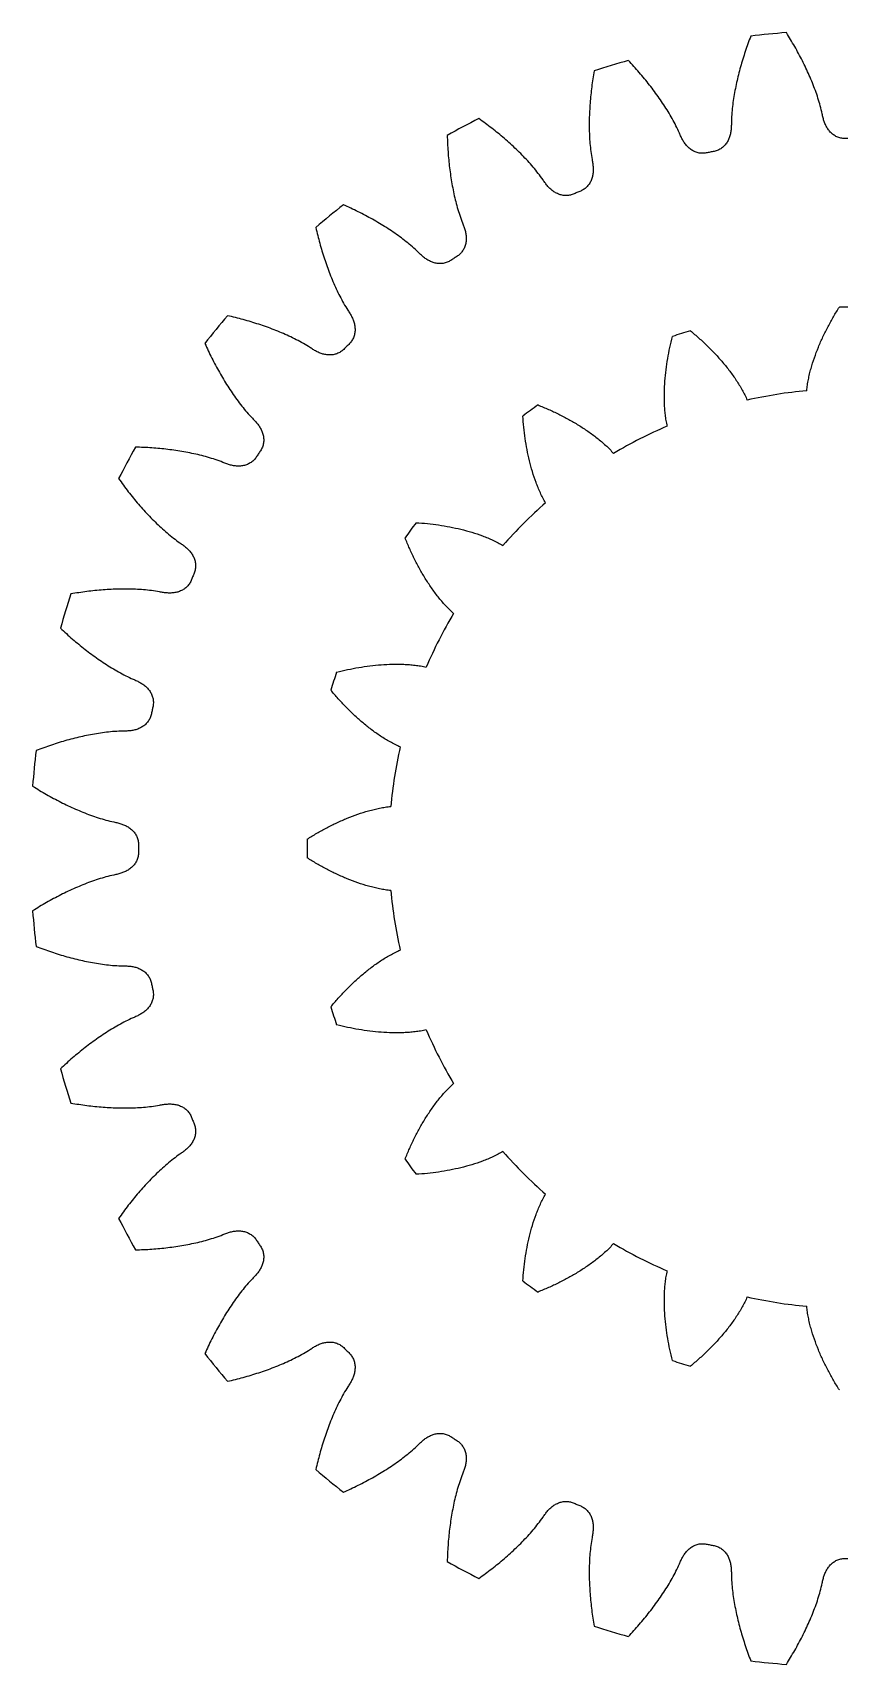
# Model space of a CAD drawing. Header units: millimetres. Extents: x -17 to 17, y -17 to 17.
# Drawn here: x -16.95 to -0.2, y -16.95 to 16.95 of the extents above; entities that cross this region are included whole.
import ezdxf

# ---------------------------------------------------------------- set-up
doc = ezdxf.new("R2010")
doc.units = ezdxf.units.MM

msp = doc.modelspace()

# ---------------------------------------------------------------- linework, layer by layer
for radius, start, end in [(17, 94.3728, 96.8772), (17, 105.6228, 108.1272), (17, 116.8728, 119.3772), (17, 128.1228, 130.6272), (11.25, 89.006, 90.994), (17, 139.3728, 141.8772), (11.25, 107.006, 108.994), (9.551, 95.2414, 102.7586), (11.25, 125.006, 126.994), (9.551, 113.2414, 120.7586), (17, 150.6228, 153.1272), (9.551, 131.2414, 138.7586), (11.25, 143.006, 144.994), (17, 161.8728, 164.3772), (9.551, 149.2414, 156.7586), (11.25, 161.006, 162.994), (17, 173.1228, 175.6272), (9.551, 167.2414, 174.7586), (11.25, 179.006, 180.994), (9.551, 185.2414, 192.7586), (17, 184.3728, 186.8772), (11.25, 197.006, 198.994), (9.551, 203.2414, 210.7586), (17, 195.6228, 198.1272), (9.551, 221.2414, 228.7586), (11.25, 215.006, 216.994), (17, 206.8728, 209.3772), (9.551, 239.2414, 246.7586), (11.25, 233.006, 234.994), (9.551, 257.2414, 264.7586), (17, 218.1228, 220.6272), (11.25, 251.006, 252.994), (17, 229.3728, 231.8772), (17, 240.6228, 243.1272), (17, 251.8728, 254.3772), (17, 263.1228, 265.6272)]:
    msp.add_arc((0, 0), radius, start, end)
for points, knots in [([(1.296, 16.951), (1.237, 16.855), (1.149, 16.711), (1.041, 16.515), (0.963, 16.366), (0.889, 16.214), (0.819, 16.061), (0.753, 15.906), (0.693, 15.749), (0.638, 15.589), (0.59, 15.428), (0.556, 15.292), (0.534, 15.182), (0.51, 15.101), (0.479, 15.023), (0.437, 14.949), (0.393, 14.894), (0.354, 14.854), (0.32, 14.829), (0.285, 14.805), (0.247, 14.786), (0.209, 14.77), (0.168, 14.76), (0.126, 14.751), (0.07, 14.749), (0, 14.751), (-0.07, 14.749), (-0.126, 14.751), (-0.168, 14.76), (-0.209, 14.77), (-0.247, 14.786), (-0.285, 14.805), (-0.32, 14.829), (-0.354, 14.854), (-0.393, 14.894), (-0.437, 14.949), (-0.479, 15.023), (-0.51, 15.101), (-0.534, 15.182), (-0.556, 15.292), (-0.59, 15.428), (-0.638, 15.589), (-0.693, 15.749), (-0.753, 15.906), (-0.819, 16.061), (-0.889, 16.214), (-0.963, 16.366), (-1.041, 16.515), (-1.149, 16.711), (-1.237, 16.855), (-1.296, 16.951)], [-0.5387943, -0.5387943, -0.5387943, -0.5387943, -0.5051179, -0.4882785, -0.4714392, -0.4545999, -0.4377607, -0.4209216, -0.4040826, -0.3872438, -0.3704053, -0.3535677, -0.3451488, -0.3367309, -0.328313, -0.3199005, -0.311489, -0.3072802, -0.3030703, -0.2988622, -0.2946523, -0.290444, -0.2862348, -0.2820262, -0.277817, -0.2693972, -0.2609774, -0.2567681, -0.2525596, -0.2483503, -0.244142, -0.2399321, -0.2357241, -0.2315141, -0.2273054, -0.2188938, -0.2104814, -0.2020635, -0.1936455, -0.1852267, -0.168389, -0.1515506, -0.1347118, -0.1178728, -0.1010337, -0.0841944, -0.0673552, -0.0505158, -0.0336764, 0, 0, 0, 0]), ([(-2.036, 16.878), (-2.075, 16.772), (-2.133, 16.614), (-2.201, 16.4), (-2.249, 16.239), (-2.292, 16.076), (-2.331, 15.912), (-2.364, 15.747), (-2.393, 15.581), (-2.416, 15.414), (-2.432, 15.247), (-2.438, 15.106), (-2.439, 14.994), (-2.446, 14.91), (-2.461, 14.827), (-2.488, 14.747), (-2.52, 14.684), (-2.551, 14.638), (-2.579, 14.606), (-2.608, 14.576), (-2.642, 14.55), (-2.677, 14.526), (-2.715, 14.509), (-2.754, 14.492), (-2.809, 14.48), (-2.878, 14.467), (-2.946, 14.452), (-3.002, 14.443), (-3.044, 14.443), (-3.086, 14.445), (-3.127, 14.454), (-3.168, 14.465), (-3.207, 14.481), (-3.245, 14.5), (-3.291, 14.531), (-3.345, 14.576), (-3.4, 14.641), (-3.446, 14.711), (-3.485, 14.786), (-3.528, 14.89), (-3.588, 15.017), (-3.667, 15.165), (-3.752, 15.311), (-3.842, 15.453), (-3.936, 15.593), (-4.035, 15.729), (-4.137, 15.863), (-4.243, 15.994), (-4.387, 16.166), (-4.502, 16.29), (-4.578, 16.372)], [-0.5387943, -0.5387943, -0.5387943, -0.5387943, -0.5051179, -0.4882785, -0.4714392, -0.4545999, -0.4377607, -0.4209216, -0.4040826, -0.3872438, -0.3704053, -0.3535677, -0.3451488, -0.3367309, -0.328313, -0.3199005, -0.311489, -0.3072802, -0.3030703, -0.2988622, -0.2946523, -0.290444, -0.2862348, -0.2820262, -0.277817, -0.2693972, -0.2609774, -0.2567681, -0.2525596, -0.2483503, -0.244142, -0.2399321, -0.2357241, -0.2315141, -0.2273054, -0.2188938, -0.2104814, -0.2020635, -0.1936455, -0.1852267, -0.168389, -0.1515506, -0.1347118, -0.1178728, -0.1010337, -0.0841944, -0.0673552, -0.0505158, -0.0336764, 0, 0, 0, 0]), ([(-5.289, 16.156), (-5.307, 16.045), (-5.333, 15.879), (-5.358, 15.656), (-5.373, 15.488), (-5.384, 15.32), (-5.39, 15.152), (-5.391, 14.983), (-5.387, 14.815), (-5.376, 14.647), (-5.359, 14.479), (-5.338, 14.341), (-5.317, 14.23), (-5.307, 14.147), (-5.307, 14.062), (-5.317, 13.978), (-5.336, 13.911), (-5.358, 13.859), (-5.379, 13.822), (-5.402, 13.787), (-5.43, 13.755), (-5.459, 13.725), (-5.493, 13.7), (-5.528, 13.677), (-5.58, 13.653), (-5.645, 13.628), (-5.709, 13.6), (-5.762, 13.58), (-5.803, 13.572), (-5.845, 13.565), (-5.887, 13.566), (-5.929, 13.569), (-5.97, 13.577), (-6.011, 13.588), (-6.063, 13.61), (-6.125, 13.644), (-6.191, 13.696), (-6.25, 13.756), (-6.303, 13.822), (-6.365, 13.915), (-6.449, 14.028), (-6.555, 14.159), (-6.667, 14.285), (-6.783, 14.407), (-6.903, 14.525), (-7.026, 14.64), (-7.152, 14.751), (-7.281, 14.859), (-7.457, 14.999), (-7.593, 15.098), (-7.684, 15.164)], [-0.5387943, -0.5387943, -0.5387943, -0.5387943, -0.5051179, -0.4882785, -0.4714392, -0.4545999, -0.4377607, -0.4209216, -0.4040826, -0.3872438, -0.3704053, -0.3535677, -0.3451488, -0.3367309, -0.328313, -0.3199005, -0.311489, -0.3072802, -0.3030703, -0.2988622, -0.2946523, -0.290444, -0.2862348, -0.2820262, -0.277817, -0.2693972, -0.2609774, -0.2567681, -0.2525596, -0.2483503, -0.244142, -0.2399321, -0.2357241, -0.2315141, -0.2273054, -0.2188938, -0.2104814, -0.2020635, -0.1936455, -0.1852267, -0.168389, -0.1515506, -0.1347118, -0.1178728, -0.1010337, -0.0841944, -0.0673552, -0.0505158, -0.0336764, 0, 0, 0, 0]), ([(-8.339, 14.814), (-8.335, 14.702), (-8.329, 14.533), (-8.31, 14.31), (-8.292, 14.142), (-8.269, 13.975), (-8.242, 13.809), (-8.211, 13.644), (-8.174, 13.479), (-8.131, 13.317), (-8.081, 13.156), (-8.034, 13.023), (-7.991, 12.92), (-7.965, 12.839), (-7.948, 12.757), (-7.942, 12.673), (-7.948, 12.602), (-7.959, 12.547), (-7.972, 12.507), (-7.988, 12.468), (-8.009, 12.432), (-8.032, 12.396), (-8.061, 12.365), (-8.09, 12.335), (-8.136, 12.303), (-8.195, 12.265), (-8.253, 12.225), (-8.3, 12.195), (-8.339, 12.179), (-8.379, 12.164), (-8.421, 12.157), (-8.462, 12.151), (-8.504, 12.152), (-8.547, 12.154), (-8.602, 12.165), (-8.669, 12.187), (-8.744, 12.225), (-8.814, 12.272), (-8.878, 12.327), (-8.958, 12.406), (-9.062, 12.5), (-9.191, 12.608), (-9.326, 12.71), (-9.463, 12.807), (-9.604, 12.9), (-9.747, 12.988), (-9.893, 13.073), (-10.04, 13.153), (-10.24, 13.257), (-10.393, 13.327), (-10.495, 13.374)], [-0.5387943, -0.5387943, -0.5387943, -0.5387943, -0.5051179, -0.4882785, -0.4714392, -0.4545999, -0.4377607, -0.4209216, -0.4040826, -0.3872438, -0.3704053, -0.3535677, -0.3451488, -0.3367309, -0.328313, -0.3199005, -0.311489, -0.3072802, -0.3030703, -0.2988622, -0.2946523, -0.290444, -0.2862348, -0.2820262, -0.277817, -0.2693972, -0.2609774, -0.2567681, -0.2525596, -0.2483503, -0.244142, -0.2399321, -0.2357241, -0.2315141, -0.2273054, -0.2188938, -0.2104814, -0.2020635, -0.1936455, -0.1852267, -0.168389, -0.1515506, -0.1347118, -0.1178728, -0.1010337, -0.0841944, -0.0673552, -0.0505158, -0.0336764, 0, 0, 0, 0]), ([(-11.069, 12.902), (-11.043, 12.793), (-11.004, 12.629), (-10.942, 12.414), (-10.891, 12.253), (-10.837, 12.094), (-10.778, 11.936), (-10.715, 11.78), (-10.646, 11.626), (-10.572, 11.474), (-10.492, 11.326), (-10.42, 11.206), (-10.358, 11.112), (-10.317, 11.039), (-10.284, 10.961), (-10.261, 10.88), (-10.254, 10.81), (-10.254, 10.754), (-10.259, 10.712), (-10.267, 10.67), (-10.28, 10.63), (-10.296, 10.591), (-10.318, 10.555), (-10.341, 10.52), (-10.38, 10.479), (-10.43, 10.43), (-10.479, 10.38), (-10.52, 10.341), (-10.555, 10.318), (-10.591, 10.296), (-10.63, 10.28), (-10.67, 10.267), (-10.712, 10.259), (-10.754, 10.254), (-10.81, 10.254), (-10.88, 10.261), (-10.961, 10.284), (-11.039, 10.317), (-11.112, 10.358), (-11.206, 10.42), (-11.326, 10.492), (-11.474, 10.572), (-11.626, 10.646), (-11.78, 10.715), (-11.936, 10.778), (-12.094, 10.837), (-12.253, 10.891), (-12.414, 10.942), (-12.629, 11.004), (-12.793, 11.043), (-12.902, 11.069)], [-0.5387943, -0.5387943, -0.5387943, -0.5387943, -0.5051179, -0.4882785, -0.4714392, -0.4545999, -0.4377607, -0.4209216, -0.4040826, -0.3872438, -0.3704053, -0.3535677, -0.3451488, -0.3367309, -0.328313, -0.3199005, -0.311489, -0.3072802, -0.3030703, -0.2988622, -0.2946523, -0.290444, -0.2862348, -0.2820262, -0.277817, -0.2693972, -0.2609774, -0.2567681, -0.2525596, -0.2483503, -0.244142, -0.2399321, -0.2357241, -0.2315141, -0.2273054, -0.2188938, -0.2104814, -0.2020635, -0.1936455, -0.1852267, -0.168389, -0.1515506, -0.1347118, -0.1178728, -0.1010337, -0.0841944, -0.0673552, -0.0505158, -0.0336764, 0, 0, 0, 0]), ([(-0.873, 9.511), (-0.868, 9.55), (-0.86, 9.628), (-0.839, 9.744), (-0.814, 9.859), (-0.775, 10.01), (-0.716, 10.197), (-0.632, 10.417), (-0.537, 10.632), (-0.432, 10.843), (-0.319, 11.049), (-0.236, 11.182), (-0.195, 11.248)], [-0.1880071, -0.1880071, -0.1880071, -0.1880071, -0.1762572, -0.1645067, -0.1527558, -0.1410048, -0.1175054, -0.0940051, -0.0705042, -0.0470029, -0.0235014, 0, 0, 0, 0]), ([(-3.769, 8.776), (-3.777, 8.815), (-3.793, 8.891), (-3.809, 9.008), (-3.821, 9.125), (-3.83, 9.281), (-3.832, 9.477), (-3.82, 9.712), (-3.797, 9.946), (-3.762, 10.178), (-3.718, 10.409), (-3.68, 10.561), (-3.662, 10.637)], [-0.1880071, -0.1880071, -0.1880071, -0.1880071, -0.1762572, -0.1645067, -0.1527558, -0.1410048, -0.1175054, -0.0940051, -0.0705042, -0.0470029, -0.0235014, 0, 0, 0, 0]), ([(-3.29, 10.758), (-3.23, 10.708), (-3.111, 10.606), (-2.939, 10.445), (-2.775, 10.278), (-2.618, 10.103), (-2.47, 9.919), (-2.357, 9.76), (-2.272, 9.628), (-2.213, 9.526), (-2.157, 9.423), (-2.125, 9.351), (-2.109, 9.315)], [-0.1880071, -0.1880071, -0.1880071, -0.1880071, -0.1645057, -0.1410042, -0.1175029, -0.094002, -0.0705017, -0.0470023, -0.0352513, -0.0235004, -0.0117499, 0, 0, 0, 0]), ([(-13.374, 10.495), (-13.327, 10.393), (-13.257, 10.24), (-13.153, 10.04), (-13.073, 9.893), (-12.988, 9.747), (-12.9, 9.604), (-12.807, 9.463), (-12.71, 9.326), (-12.608, 9.191), (-12.5, 9.062), (-12.406, 8.958), (-12.327, 8.878), (-12.272, 8.814), (-12.225, 8.744), (-12.187, 8.669), (-12.165, 8.602), (-12.154, 8.547), (-12.152, 8.504), (-12.151, 8.462), (-12.157, 8.421), (-12.164, 8.379), (-12.179, 8.339), (-12.195, 8.3), (-12.225, 8.253), (-12.265, 8.195), (-12.303, 8.136), (-12.335, 8.09), (-12.365, 8.061), (-12.396, 8.032), (-12.432, 8.009), (-12.468, 7.988), (-12.507, 7.972), (-12.547, 7.959), (-12.602, 7.948), (-12.673, 7.942), (-12.757, 7.948), (-12.839, 7.965), (-12.92, 7.991), (-13.023, 8.034), (-13.156, 8.081), (-13.317, 8.131), (-13.479, 8.174), (-13.644, 8.211), (-13.809, 8.242), (-13.975, 8.269), (-14.142, 8.292), (-14.31, 8.31), (-14.533, 8.329), (-14.702, 8.335), (-14.814, 8.339)], [-0.5387943, -0.5387943, -0.5387943, -0.5387943, -0.5051179, -0.4882785, -0.4714392, -0.4545999, -0.4377607, -0.4209216, -0.4040826, -0.3872438, -0.3704053, -0.3535677, -0.3451488, -0.3367309, -0.328313, -0.3199005, -0.311489, -0.3072802, -0.3030703, -0.2988622, -0.2946523, -0.290444, -0.2862348, -0.2820262, -0.277817, -0.2693972, -0.2609774, -0.2567681, -0.2525596, -0.2483503, -0.244142, -0.2399321, -0.2357241, -0.2315141, -0.2273054, -0.2188938, -0.2104814, -0.2020635, -0.1936455, -0.1852267, -0.168389, -0.1515506, -0.1347118, -0.1178728, -0.1010337, -0.0841944, -0.0673552, -0.0505158, -0.0336764, 0, 0, 0, 0]), ([(-6.454, 9.215), (-6.381, 9.185), (-6.236, 9.126), (-6.023, 9.026), (-5.815, 8.917), (-5.612, 8.799), (-5.415, 8.67), (-5.257, 8.554), (-5.136, 8.454), (-5.048, 8.376), (-4.964, 8.295), (-4.911, 8.237), (-4.885, 8.208)], [-0.1880071, -0.1880071, -0.1880071, -0.1880071, -0.1645057, -0.1410042, -0.1175029, -0.094002, -0.0705017, -0.0470023, -0.0352513, -0.0235004, -0.0117499, 0, 0, 0, 0]), ([(-6.297, 7.182), (-6.316, 7.216), (-6.355, 7.284), (-6.406, 7.39), (-6.453, 7.497), (-6.511, 7.643), (-6.573, 7.829), (-6.634, 8.056), (-6.684, 8.286), (-6.723, 8.518), (-6.752, 8.751), (-6.764, 8.907), (-6.769, 8.985)], [-0.1880071, -0.1880071, -0.1880071, -0.1880071, -0.1762572, -0.1645067, -0.1527558, -0.1410048, -0.1175054, -0.0940051, -0.0705042, -0.0470029, -0.0235014, 0, 0, 0, 0]), ([(-15.164, 7.684), (-15.098, 7.593), (-14.999, 7.457), (-14.859, 7.281), (-14.751, 7.152), (-14.64, 7.026), (-14.525, 6.903), (-14.407, 6.783), (-14.285, 6.667), (-14.159, 6.555), (-14.028, 6.449), (-13.915, 6.365), (-13.822, 6.303), (-13.756, 6.25), (-13.696, 6.191), (-13.644, 6.125), (-13.61, 6.063), (-13.588, 6.011), (-13.577, 5.97), (-13.569, 5.929), (-13.566, 5.887), (-13.565, 5.845), (-13.572, 5.803), (-13.58, 5.762), (-13.6, 5.709), (-13.628, 5.645), (-13.653, 5.58), (-13.677, 5.528), (-13.7, 5.493), (-13.725, 5.459), (-13.755, 5.43), (-13.787, 5.402), (-13.822, 5.379), (-13.859, 5.358), (-13.911, 5.336), (-13.978, 5.317), (-14.062, 5.307), (-14.147, 5.307), (-14.23, 5.317), (-14.341, 5.338), (-14.479, 5.359), (-14.647, 5.376), (-14.815, 5.387), (-14.983, 5.391), (-15.152, 5.39), (-15.32, 5.384), (-15.488, 5.373), (-15.656, 5.358), (-15.879, 5.333), (-16.045, 5.307), (-16.156, 5.289)], [-0.5387943, -0.5387943, -0.5387943, -0.5387943, -0.5051179, -0.4882785, -0.4714392, -0.4545999, -0.4377607, -0.4209216, -0.4040826, -0.3872438, -0.3704053, -0.3535677, -0.3451488, -0.3367309, -0.328313, -0.3199005, -0.311489, -0.3072802, -0.3030703, -0.2988622, -0.2946523, -0.290444, -0.2862348, -0.2820262, -0.277817, -0.2693972, -0.2609774, -0.2567681, -0.2525596, -0.2483503, -0.244142, -0.2399321, -0.2357241, -0.2315141, -0.2273054, -0.2188938, -0.2104814, -0.2020635, -0.1936455, -0.1852267, -0.168389, -0.1515506, -0.1347118, -0.1178728, -0.1010337, -0.0841944, -0.0673552, -0.0505158, -0.0336764, 0, 0, 0, 0]), ([(-8.208, 4.885), (-8.237, 4.911), (-8.295, 4.964), (-8.376, 5.048), (-8.454, 5.136), (-8.554, 5.257), (-8.67, 5.415), (-8.799, 5.612), (-8.917, 5.815), (-9.026, 6.023), (-9.126, 6.236), (-9.185, 6.381), (-9.215, 6.454)], [-0.1880071, -0.1880071, -0.1880071, -0.1880071, -0.1762572, -0.1645067, -0.1527558, -0.1410048, -0.1175054, -0.0940051, -0.0705042, -0.0470029, -0.0235014, 0, 0, 0, 0]), ([(-8.985, 6.769), (-8.907, 6.764), (-8.751, 6.752), (-8.518, 6.723), (-8.286, 6.684), (-8.056, 6.634), (-7.829, 6.573), (-7.643, 6.511), (-7.497, 6.453), (-7.39, 6.406), (-7.284, 6.355), (-7.216, 6.316), (-7.182, 6.297)], [-0.1880071, -0.1880071, -0.1880071, -0.1880071, -0.1645057, -0.1410042, -0.1175029, -0.094002, -0.0705017, -0.0470023, -0.0352513, -0.0235004, -0.0117499, 0, 0, 0, 0]), ([(-16.372, 4.578), (-16.29, 4.502), (-16.166, 4.387), (-15.994, 4.243), (-15.863, 4.137), (-15.729, 4.035), (-15.593, 3.936), (-15.453, 3.842), (-15.311, 3.752), (-15.165, 3.667), (-15.017, 3.588), (-14.89, 3.528), (-14.786, 3.485), (-14.711, 3.446), (-14.641, 3.4), (-14.576, 3.345), (-14.531, 3.291), (-14.5, 3.245), (-14.481, 3.207), (-14.465, 3.168), (-14.454, 3.127), (-14.445, 3.086), (-14.443, 3.044), (-14.443, 3.002), (-14.452, 2.946), (-14.467, 2.878), (-14.48, 2.809), (-14.492, 2.754), (-14.509, 2.715), (-14.526, 2.677), (-14.55, 2.642), (-14.576, 2.608), (-14.606, 2.579), (-14.638, 2.551), (-14.684, 2.52), (-14.747, 2.488), (-14.827, 2.461), (-14.91, 2.446), (-14.994, 2.439), (-15.106, 2.438), (-15.247, 2.432), (-15.414, 2.416), (-15.581, 2.393), (-15.747, 2.364), (-15.912, 2.331), (-16.076, 2.292), (-16.239, 2.249), (-16.4, 2.201), (-16.614, 2.133), (-16.772, 2.075), (-16.878, 2.036)], [-0.5387943, -0.5387943, -0.5387943, -0.5387943, -0.5051179, -0.4882785, -0.4714392, -0.4545999, -0.4377607, -0.4209216, -0.4040826, -0.3872438, -0.3704053, -0.3535677, -0.3451488, -0.3367309, -0.328313, -0.3199005, -0.311489, -0.3072802, -0.3030703, -0.2988622, -0.2946523, -0.290444, -0.2862348, -0.2820262, -0.277817, -0.2693972, -0.2609774, -0.2567681, -0.2525596, -0.2483503, -0.244142, -0.2399321, -0.2357241, -0.2315141, -0.2273054, -0.2188938, -0.2104814, -0.2020635, -0.1936455, -0.1852267, -0.168389, -0.1515506, -0.1347118, -0.1178728, -0.1010337, -0.0841944, -0.0673552, -0.0505158, -0.0336764, 0, 0, 0, 0]), ([(-10.637, 3.662), (-10.561, 3.68), (-10.409, 3.718), (-10.178, 3.762), (-9.946, 3.797), (-9.712, 3.82), (-9.477, 3.832), (-9.281, 3.83), (-9.125, 3.821), (-9.008, 3.809), (-8.891, 3.793), (-8.815, 3.777), (-8.776, 3.769)], [-0.1880071, -0.1880071, -0.1880071, -0.1880071, -0.1645057, -0.1410042, -0.1175029, -0.094002, -0.0705017, -0.0470023, -0.0352513, -0.0235004, -0.0117499, 0, 0, 0, 0]), ([(-9.315, 2.109), (-9.351, 2.125), (-9.423, 2.157), (-9.526, 2.213), (-9.628, 2.272), (-9.76, 2.357), (-9.919, 2.47), (-10.103, 2.618), (-10.278, 2.775), (-10.445, 2.939), (-10.606, 3.111), (-10.708, 3.23), (-10.758, 3.29)], [-0.1880071, -0.1880071, -0.1880071, -0.1880071, -0.1762572, -0.1645067, -0.1527558, -0.1410048, -0.1175054, -0.0940051, -0.0705042, -0.0470029, -0.0235014, 0, 0, 0, 0]), ([(-16.951, 1.296), (-16.855, 1.237), (-16.711, 1.149), (-16.515, 1.041), (-16.366, 0.963), (-16.214, 0.889), (-16.061, 0.819), (-15.906, 0.753), (-15.749, 0.693), (-15.589, 0.638), (-15.428, 0.59), (-15.292, 0.556), (-15.182, 0.534), (-15.101, 0.51), (-15.023, 0.479), (-14.949, 0.437), (-14.894, 0.393), (-14.854, 0.354), (-14.829, 0.32), (-14.805, 0.285), (-14.786, 0.247), (-14.77, 0.209), (-14.76, 0.168), (-14.751, 0.126), (-14.749, 0.07), (-14.751, 0), (-14.749, -0.07), (-14.751, -0.126), (-14.76, -0.168), (-14.77, -0.209), (-14.786, -0.247), (-14.805, -0.285), (-14.829, -0.32), (-14.854, -0.354), (-14.894, -0.393), (-14.949, -0.437), (-15.023, -0.479), (-15.101, -0.51), (-15.182, -0.534), (-15.292, -0.556), (-15.428, -0.59), (-15.589, -0.638), (-15.749, -0.693), (-15.906, -0.753), (-16.061, -0.819), (-16.214, -0.889), (-16.366, -0.963), (-16.515, -1.041), (-16.711, -1.149), (-16.855, -1.237), (-16.951, -1.296)], [-0.5387943, -0.5387943, -0.5387943, -0.5387943, -0.5051179, -0.4882785, -0.4714392, -0.4545999, -0.4377607, -0.4209216, -0.4040826, -0.3872438, -0.3704053, -0.3535677, -0.3451488, -0.3367309, -0.328313, -0.3199005, -0.311489, -0.3072802, -0.3030703, -0.2988622, -0.2946523, -0.290444, -0.2862348, -0.2820262, -0.277817, -0.2693972, -0.2609774, -0.2567681, -0.2525596, -0.2483503, -0.244142, -0.2399321, -0.2357241, -0.2315141, -0.2273054, -0.2188938, -0.2104814, -0.2020635, -0.1936455, -0.1852267, -0.168389, -0.1515506, -0.1347118, -0.1178728, -0.1010337, -0.0841944, -0.0673552, -0.0505158, -0.0336764, 0, 0, 0, 0]), ([(-11.248, 0.195), (-11.182, 0.236), (-11.049, 0.319), (-10.843, 0.432), (-10.632, 0.537), (-10.417, 0.632), (-10.197, 0.716), (-10.01, 0.775), (-9.859, 0.814), (-9.744, 0.839), (-9.628, 0.86), (-9.55, 0.868), (-9.511, 0.873)], [-0.1880071, -0.1880071, -0.1880071, -0.1880071, -0.1645057, -0.1410042, -0.1175029, -0.094002, -0.0705017, -0.0470023, -0.0352513, -0.0235004, -0.0117499, 0, 0, 0, 0]), ([(-9.511, -0.873), (-9.55, -0.868), (-9.628, -0.86), (-9.744, -0.839), (-9.859, -0.814), (-10.01, -0.775), (-10.197, -0.716), (-10.417, -0.632), (-10.632, -0.537), (-10.843, -0.432), (-11.049, -0.319), (-11.182, -0.236), (-11.248, -0.195)], [-0.1880071, -0.1880071, -0.1880071, -0.1880071, -0.1762572, -0.1645067, -0.1527558, -0.1410048, -0.1175054, -0.0940051, -0.0705042, -0.0470029, -0.0235014, 0, 0, 0, 0]), ([(-16.878, -2.036), (-16.772, -2.075), (-16.614, -2.133), (-16.4, -2.201), (-16.239, -2.249), (-16.076, -2.292), (-15.912, -2.331), (-15.747, -2.364), (-15.581, -2.393), (-15.414, -2.416), (-15.247, -2.432), (-15.106, -2.438), (-14.994, -2.439), (-14.91, -2.446), (-14.827, -2.461), (-14.747, -2.488), (-14.684, -2.52), (-14.638, -2.551), (-14.606, -2.579), (-14.576, -2.608), (-14.55, -2.642), (-14.526, -2.677), (-14.509, -2.715), (-14.492, -2.754), (-14.48, -2.809), (-14.467, -2.878), (-14.452, -2.946), (-14.443, -3.002), (-14.443, -3.044), (-14.445, -3.086), (-14.454, -3.127), (-14.465, -3.168), (-14.481, -3.207), (-14.5, -3.245), (-14.531, -3.291), (-14.576, -3.345), (-14.641, -3.4), (-14.711, -3.446), (-14.786, -3.485), (-14.89, -3.528), (-15.017, -3.588), (-15.165, -3.667), (-15.311, -3.752), (-15.453, -3.842), (-15.593, -3.936), (-15.729, -4.035), (-15.863, -4.137), (-15.994, -4.243), (-16.166, -4.387), (-16.29, -4.502), (-16.372, -4.578)], [-0.5387943, -0.5387943, -0.5387943, -0.5387943, -0.5051179, -0.4882785, -0.4714392, -0.4545999, -0.4377607, -0.4209216, -0.4040826, -0.3872438, -0.3704053, -0.3535677, -0.3451488, -0.3367309, -0.328313, -0.3199005, -0.311489, -0.3072802, -0.3030703, -0.2988622, -0.2946523, -0.290444, -0.2862348, -0.2820262, -0.277817, -0.2693972, -0.2609774, -0.2567681, -0.2525596, -0.2483503, -0.244142, -0.2399321, -0.2357241, -0.2315141, -0.2273054, -0.2188938, -0.2104814, -0.2020635, -0.1936455, -0.1852267, -0.168389, -0.1515506, -0.1347118, -0.1178728, -0.1010337, -0.0841944, -0.0673552, -0.0505158, -0.0336764, 0, 0, 0, 0]), ([(-10.758, -3.29), (-10.708, -3.23), (-10.606, -3.111), (-10.445, -2.939), (-10.278, -2.775), (-10.103, -2.618), (-9.919, -2.47), (-9.76, -2.357), (-9.628, -2.272), (-9.526, -2.213), (-9.423, -2.157), (-9.351, -2.125), (-9.315, -2.109)], [-0.1880071, -0.1880071, -0.1880071, -0.1880071, -0.1645057, -0.1410042, -0.1175029, -0.094002, -0.0705017, -0.0470023, -0.0352513, -0.0235004, -0.0117499, 0, 0, 0, 0]), ([(-8.776, -3.769), (-8.815, -3.777), (-8.891, -3.793), (-9.008, -3.809), (-9.125, -3.821), (-9.281, -3.83), (-9.477, -3.832), (-9.712, -3.82), (-9.946, -3.797), (-10.178, -3.762), (-10.409, -3.718), (-10.561, -3.68), (-10.637, -3.662)], [-0.1880071, -0.1880071, -0.1880071, -0.1880071, -0.1762572, -0.1645067, -0.1527558, -0.1410048, -0.1175054, -0.0940051, -0.0705042, -0.0470029, -0.0235014, 0, 0, 0, 0]), ([(-9.215, -6.454), (-9.185, -6.381), (-9.126, -6.236), (-9.026, -6.023), (-8.917, -5.815), (-8.799, -5.612), (-8.67, -5.415), (-8.554, -5.257), (-8.454, -5.136), (-8.376, -5.048), (-8.295, -4.964), (-8.237, -4.911), (-8.208, -4.885)], [-0.1880071, -0.1880071, -0.1880071, -0.1880071, -0.1645057, -0.1410042, -0.1175029, -0.094002, -0.0705017, -0.0470023, -0.0352513, -0.0235004, -0.0117499, 0, 0, 0, 0]), ([(-16.156, -5.289), (-16.045, -5.307), (-15.879, -5.333), (-15.656, -5.358), (-15.488, -5.373), (-15.32, -5.384), (-15.152, -5.39), (-14.983, -5.391), (-14.815, -5.387), (-14.647, -5.376), (-14.479, -5.359), (-14.341, -5.338), (-14.23, -5.317), (-14.147, -5.307), (-14.062, -5.307), (-13.978, -5.317), (-13.911, -5.336), (-13.859, -5.358), (-13.822, -5.379), (-13.787, -5.402), (-13.755, -5.43), (-13.725, -5.459), (-13.7, -5.493), (-13.677, -5.528), (-13.653, -5.58), (-13.628, -5.645), (-13.6, -5.709), (-13.58, -5.762), (-13.572, -5.803), (-13.565, -5.845), (-13.566, -5.887), (-13.569, -5.929), (-13.577, -5.97), (-13.588, -6.011), (-13.61, -6.063), (-13.644, -6.125), (-13.696, -6.191), (-13.756, -6.25), (-13.822, -6.303), (-13.915, -6.365), (-14.028, -6.449), (-14.159, -6.555), (-14.285, -6.667), (-14.407, -6.783), (-14.525, -6.903), (-14.64, -7.026), (-14.751, -7.152), (-14.859, -7.281), (-14.999, -7.457), (-15.098, -7.593), (-15.164, -7.684)], [-0.5387943, -0.5387943, -0.5387943, -0.5387943, -0.5051179, -0.4882785, -0.4714392, -0.4545999, -0.4377607, -0.4209216, -0.4040826, -0.3872438, -0.3704053, -0.3535677, -0.3451488, -0.3367309, -0.328313, -0.3199005, -0.311489, -0.3072802, -0.3030703, -0.2988622, -0.2946523, -0.290444, -0.2862348, -0.2820262, -0.277817, -0.2693972, -0.2609774, -0.2567681, -0.2525596, -0.2483503, -0.244142, -0.2399321, -0.2357241, -0.2315141, -0.2273054, -0.2188938, -0.2104814, -0.2020635, -0.1936455, -0.1852267, -0.168389, -0.1515506, -0.1347118, -0.1178728, -0.1010337, -0.0841944, -0.0673552, -0.0505158, -0.0336764, 0, 0, 0, 0]), ([(-7.182, -6.297), (-7.216, -6.316), (-7.284, -6.355), (-7.39, -6.406), (-7.497, -6.453), (-7.643, -6.511), (-7.829, -6.573), (-8.056, -6.634), (-8.286, -6.684), (-8.518, -6.723), (-8.751, -6.752), (-8.907, -6.764), (-8.985, -6.769)], [-0.1880071, -0.1880071, -0.1880071, -0.1880071, -0.1762572, -0.1645067, -0.1527558, -0.1410048, -0.1175054, -0.0940051, -0.0705042, -0.0470029, -0.0235014, 0, 0, 0, 0]), ([(-6.769, -8.985), (-6.764, -8.907), (-6.752, -8.751), (-6.723, -8.518), (-6.684, -8.286), (-6.634, -8.056), (-6.573, -7.829), (-6.511, -7.643), (-6.453, -7.497), (-6.406, -7.39), (-6.355, -7.284), (-6.316, -7.216), (-6.297, -7.182)], [-0.1880071, -0.1880071, -0.1880071, -0.1880071, -0.1645057, -0.1410042, -0.1175029, -0.094002, -0.0705017, -0.0470023, -0.0352513, -0.0235004, -0.0117499, 0, 0, 0, 0]), ([(-14.814, -8.339), (-14.702, -8.335), (-14.533, -8.329), (-14.31, -8.31), (-14.142, -8.292), (-13.975, -8.269), (-13.809, -8.242), (-13.644, -8.211), (-13.479, -8.174), (-13.317, -8.131), (-13.156, -8.081), (-13.023, -8.034), (-12.92, -7.991), (-12.839, -7.965), (-12.757, -7.948), (-12.673, -7.942), (-12.602, -7.948), (-12.547, -7.959), (-12.507, -7.972), (-12.468, -7.988), (-12.432, -8.009), (-12.396, -8.032), (-12.365, -8.061), (-12.335, -8.09), (-12.303, -8.136), (-12.265, -8.195), (-12.225, -8.253), (-12.195, -8.3), (-12.179, -8.339), (-12.164, -8.379), (-12.157, -8.421), (-12.151, -8.462), (-12.152, -8.504), (-12.154, -8.547), (-12.165, -8.602), (-12.187, -8.669), (-12.225, -8.744), (-12.272, -8.814), (-12.327, -8.878), (-12.406, -8.958), (-12.5, -9.062), (-12.608, -9.191), (-12.71, -9.326), (-12.807, -9.463), (-12.9, -9.604), (-12.988, -9.747), (-13.073, -9.893), (-13.153, -10.04), (-13.257, -10.24), (-13.327, -10.393), (-13.374, -10.495)], [-0.5387943, -0.5387943, -0.5387943, -0.5387943, -0.5051179, -0.4882785, -0.4714392, -0.4545999, -0.4377607, -0.4209216, -0.4040826, -0.3872438, -0.3704053, -0.3535677, -0.3451488, -0.3367309, -0.328313, -0.3199005, -0.311489, -0.3072802, -0.3030703, -0.2988622, -0.2946523, -0.290444, -0.2862348, -0.2820262, -0.277817, -0.2693972, -0.2609774, -0.2567681, -0.2525596, -0.2483503, -0.244142, -0.2399321, -0.2357241, -0.2315141, -0.2273054, -0.2188938, -0.2104814, -0.2020635, -0.1936455, -0.1852267, -0.168389, -0.1515506, -0.1347118, -0.1178728, -0.1010337, -0.0841944, -0.0673552, -0.0505158, -0.0336764, 0, 0, 0, 0]), ([(-4.885, -8.208), (-4.911, -8.237), (-4.964, -8.295), (-5.048, -8.376), (-5.136, -8.454), (-5.257, -8.554), (-5.415, -8.67), (-5.612, -8.799), (-5.815, -8.917), (-6.023, -9.026), (-6.236, -9.126), (-6.381, -9.185), (-6.454, -9.215)], [-0.1880071, -0.1880071, -0.1880071, -0.1880071, -0.1762572, -0.1645067, -0.1527558, -0.1410048, -0.1175054, -0.0940051, -0.0705042, -0.0470029, -0.0235014, 0, 0, 0, 0]), ([(-3.662, -10.637), (-3.68, -10.561), (-3.718, -10.409), (-3.762, -10.178), (-3.797, -9.946), (-3.82, -9.712), (-3.832, -9.477), (-3.83, -9.281), (-3.821, -9.125), (-3.809, -9.008), (-3.793, -8.891), (-3.777, -8.815), (-3.769, -8.776)], [-0.1880071, -0.1880071, -0.1880071, -0.1880071, -0.1645057, -0.1410042, -0.1175029, -0.094002, -0.0705017, -0.0470023, -0.0352513, -0.0235004, -0.0117499, 0, 0, 0, 0]), ([(-2.109, -9.315), (-2.125, -9.351), (-2.157, -9.423), (-2.213, -9.526), (-2.272, -9.628), (-2.357, -9.76), (-2.47, -9.919), (-2.618, -10.103), (-2.775, -10.278), (-2.939, -10.445), (-3.111, -10.606), (-3.23, -10.708), (-3.29, -10.758)], [-0.1880071, -0.1880071, -0.1880071, -0.1880071, -0.1762572, -0.1645067, -0.1527558, -0.1410048, -0.1175054, -0.0940051, -0.0705042, -0.0470029, -0.0235014, 0, 0, 0, 0]), ([(-0.195, -11.248), (-0.236, -11.182), (-0.319, -11.049), (-0.432, -10.843), (-0.537, -10.632), (-0.632, -10.417), (-0.716, -10.197), (-0.775, -10.01), (-0.814, -9.859), (-0.839, -9.744), (-0.86, -9.628), (-0.868, -9.55), (-0.873, -9.511)], [-0.1880071, -0.1880071, -0.1880071, -0.1880071, -0.1645057, -0.1410042, -0.1175029, -0.094002, -0.0705017, -0.0470023, -0.0352513, -0.0235004, -0.0117499, 0, 0, 0, 0]), ([(-12.902, -11.069), (-12.793, -11.043), (-12.629, -11.004), (-12.414, -10.942), (-12.253, -10.891), (-12.094, -10.837), (-11.936, -10.778), (-11.78, -10.715), (-11.626, -10.646), (-11.474, -10.572), (-11.326, -10.492), (-11.206, -10.42), (-11.112, -10.358), (-11.039, -10.317), (-10.961, -10.284), (-10.88, -10.261), (-10.81, -10.254), (-10.754, -10.254), (-10.712, -10.259), (-10.67, -10.267), (-10.63, -10.28), (-10.591, -10.296), (-10.555, -10.318), (-10.52, -10.341), (-10.479, -10.38), (-10.43, -10.43), (-10.38, -10.479), (-10.341, -10.52), (-10.318, -10.555), (-10.296, -10.591), (-10.28, -10.63), (-10.267, -10.67), (-10.259, -10.712), (-10.254, -10.754), (-10.254, -10.81), (-10.261, -10.88), (-10.284, -10.961), (-10.317, -11.039), (-10.358, -11.112), (-10.42, -11.206), (-10.492, -11.326), (-10.572, -11.474), (-10.646, -11.626), (-10.715, -11.78), (-10.778, -11.936), (-10.837, -12.094), (-10.891, -12.253), (-10.942, -12.414), (-11.004, -12.629), (-11.043, -12.793), (-11.069, -12.902)], [-0.5387943, -0.5387943, -0.5387943, -0.5387943, -0.5051179, -0.4882785, -0.4714392, -0.4545999, -0.4377607, -0.4209216, -0.4040826, -0.3872438, -0.3704053, -0.3535677, -0.3451488, -0.3367309, -0.328313, -0.3199005, -0.311489, -0.3072802, -0.3030703, -0.2988622, -0.2946523, -0.290444, -0.2862348, -0.2820262, -0.277817, -0.2693972, -0.2609774, -0.2567681, -0.2525596, -0.2483503, -0.244142, -0.2399321, -0.2357241, -0.2315141, -0.2273054, -0.2188938, -0.2104814, -0.2020635, -0.1936455, -0.1852267, -0.168389, -0.1515506, -0.1347118, -0.1178728, -0.1010337, -0.0841944, -0.0673552, -0.0505158, -0.0336764, 0, 0, 0, 0]), ([(-10.495, -13.374), (-10.393, -13.327), (-10.24, -13.257), (-10.04, -13.153), (-9.893, -13.073), (-9.747, -12.988), (-9.604, -12.9), (-9.463, -12.807), (-9.326, -12.71), (-9.191, -12.608), (-9.062, -12.5), (-8.958, -12.406), (-8.878, -12.327), (-8.814, -12.272), (-8.744, -12.225), (-8.669, -12.187), (-8.602, -12.165), (-8.547, -12.154), (-8.504, -12.152), (-8.462, -12.151), (-8.421, -12.157), (-8.379, -12.164), (-8.339, -12.179), (-8.3, -12.195), (-8.253, -12.225), (-8.195, -12.265), (-8.136, -12.303), (-8.09, -12.335), (-8.061, -12.365), (-8.032, -12.396), (-8.009, -12.432), (-7.988, -12.468), (-7.972, -12.507), (-7.959, -12.547), (-7.948, -12.602), (-7.942, -12.673), (-7.948, -12.757), (-7.965, -12.839), (-7.991, -12.92), (-8.034, -13.023), (-8.081, -13.156), (-8.131, -13.317), (-8.174, -13.479), (-8.211, -13.644), (-8.242, -13.809), (-8.269, -13.975), (-8.292, -14.142), (-8.31, -14.31), (-8.329, -14.533), (-8.335, -14.702), (-8.339, -14.814)], [-0.5387943, -0.5387943, -0.5387943, -0.5387943, -0.5051179, -0.4882785, -0.4714392, -0.4545999, -0.4377607, -0.4209216, -0.4040826, -0.3872438, -0.3704053, -0.3535677, -0.3451488, -0.3367309, -0.328313, -0.3199005, -0.311489, -0.3072802, -0.3030703, -0.2988622, -0.2946523, -0.290444, -0.2862348, -0.2820262, -0.277817, -0.2693972, -0.2609774, -0.2567681, -0.2525596, -0.2483503, -0.244142, -0.2399321, -0.2357241, -0.2315141, -0.2273054, -0.2188938, -0.2104814, -0.2020635, -0.1936455, -0.1852267, -0.168389, -0.1515506, -0.1347118, -0.1178728, -0.1010337, -0.0841944, -0.0673552, -0.0505158, -0.0336764, 0, 0, 0, 0]), ([(-7.684, -15.164), (-7.593, -15.098), (-7.457, -14.999), (-7.281, -14.859), (-7.152, -14.751), (-7.026, -14.64), (-6.903, -14.525), (-6.783, -14.407), (-6.667, -14.285), (-6.555, -14.159), (-6.449, -14.028), (-6.365, -13.915), (-6.303, -13.822), (-6.25, -13.756), (-6.191, -13.696), (-6.125, -13.644), (-6.063, -13.61), (-6.011, -13.588), (-5.97, -13.577), (-5.929, -13.569), (-5.887, -13.566), (-5.845, -13.565), (-5.803, -13.572), (-5.762, -13.58), (-5.709, -13.6), (-5.645, -13.628), (-5.58, -13.653), (-5.528, -13.677), (-5.493, -13.7), (-5.459, -13.725), (-5.43, -13.755), (-5.402, -13.787), (-5.379, -13.822), (-5.358, -13.859), (-5.336, -13.911), (-5.317, -13.978), (-5.307, -14.062), (-5.307, -14.147), (-5.317, -14.23), (-5.338, -14.341), (-5.359, -14.479), (-5.376, -14.647), (-5.387, -14.815), (-5.391, -14.983), (-5.39, -15.152), (-5.384, -15.32), (-5.373, -15.488), (-5.358, -15.656), (-5.333, -15.879), (-5.307, -16.045), (-5.289, -16.156)], [-0.5387943, -0.5387943, -0.5387943, -0.5387943, -0.5051179, -0.4882785, -0.4714392, -0.4545999, -0.4377607, -0.4209216, -0.4040826, -0.3872438, -0.3704053, -0.3535677, -0.3451488, -0.3367309, -0.328313, -0.3199005, -0.311489, -0.3072802, -0.3030703, -0.2988622, -0.2946523, -0.290444, -0.2862348, -0.2820262, -0.277817, -0.2693972, -0.2609774, -0.2567681, -0.2525596, -0.2483503, -0.244142, -0.2399321, -0.2357241, -0.2315141, -0.2273054, -0.2188938, -0.2104814, -0.2020635, -0.1936455, -0.1852267, -0.168389, -0.1515506, -0.1347118, -0.1178728, -0.1010337, -0.0841944, -0.0673552, -0.0505158, -0.0336764, 0, 0, 0, 0]), ([(-4.578, -16.372), (-4.502, -16.29), (-4.387, -16.166), (-4.243, -15.994), (-4.137, -15.863), (-4.035, -15.729), (-3.936, -15.593), (-3.842, -15.453), (-3.752, -15.311), (-3.667, -15.165), (-3.588, -15.017), (-3.528, -14.89), (-3.485, -14.786), (-3.446, -14.711), (-3.4, -14.641), (-3.345, -14.576), (-3.291, -14.531), (-3.245, -14.5), (-3.207, -14.481), (-3.168, -14.465), (-3.127, -14.454), (-3.086, -14.445), (-3.044, -14.443), (-3.002, -14.443), (-2.946, -14.452), (-2.878, -14.467), (-2.809, -14.48), (-2.754, -14.492), (-2.715, -14.509), (-2.677, -14.526), (-2.642, -14.55), (-2.608, -14.576), (-2.579, -14.606), (-2.551, -14.638), (-2.52, -14.684), (-2.488, -14.747), (-2.461, -14.827), (-2.446, -14.91), (-2.439, -14.994), (-2.438, -15.106), (-2.432, -15.247), (-2.416, -15.414), (-2.393, -15.581), (-2.364, -15.747), (-2.331, -15.912), (-2.292, -16.076), (-2.249, -16.239), (-2.201, -16.4), (-2.133, -16.614), (-2.075, -16.772), (-2.036, -16.878)], [-0.5387943, -0.5387943, -0.5387943, -0.5387943, -0.5051179, -0.4882785, -0.4714392, -0.4545999, -0.4377607, -0.4209216, -0.4040826, -0.3872438, -0.3704053, -0.3535677, -0.3451488, -0.3367309, -0.328313, -0.3199005, -0.311489, -0.3072802, -0.3030703, -0.2988622, -0.2946523, -0.290444, -0.2862348, -0.2820262, -0.277817, -0.2693972, -0.2609774, -0.2567681, -0.2525596, -0.2483503, -0.244142, -0.2399321, -0.2357241, -0.2315141, -0.2273054, -0.2188938, -0.2104814, -0.2020635, -0.1936455, -0.1852267, -0.168389, -0.1515506, -0.1347118, -0.1178728, -0.1010337, -0.0841944, -0.0673552, -0.0505158, -0.0336764, 0, 0, 0, 0]), ([(-1.296, -16.951), (-1.237, -16.855), (-1.149, -16.711), (-1.041, -16.515), (-0.963, -16.366), (-0.889, -16.214), (-0.819, -16.061), (-0.753, -15.906), (-0.693, -15.749), (-0.638, -15.589), (-0.59, -15.428), (-0.556, -15.292), (-0.534, -15.182), (-0.51, -15.101), (-0.479, -15.023), (-0.437, -14.949), (-0.393, -14.894), (-0.354, -14.854), (-0.32, -14.829), (-0.285, -14.805), (-0.247, -14.786), (-0.209, -14.77), (-0.168, -14.76), (-0.126, -14.751), (-0.07, -14.749), (0, -14.751), (0.07, -14.749), (0.126, -14.751), (0.168, -14.76), (0.209, -14.77), (0.247, -14.786), (0.285, -14.805), (0.32, -14.829), (0.354, -14.854), (0.393, -14.894), (0.437, -14.949), (0.479, -15.023), (0.51, -15.101), (0.534, -15.182), (0.556, -15.292), (0.59, -15.428), (0.638, -15.589), (0.693, -15.749), (0.753, -15.906), (0.819, -16.061), (0.889, -16.214), (0.963, -16.366), (1.041, -16.515), (1.149, -16.711), (1.237, -16.855), (1.296, -16.951)], [-0.5387943, -0.5387943, -0.5387943, -0.5387943, -0.5051179, -0.4882785, -0.4714392, -0.4545999, -0.4377607, -0.4209216, -0.4040826, -0.3872438, -0.3704053, -0.3535677, -0.3451488, -0.3367309, -0.328313, -0.3199005, -0.311489, -0.3072802, -0.3030703, -0.2988622, -0.2946523, -0.290444, -0.2862348, -0.2820262, -0.277817, -0.2693972, -0.2609774, -0.2567681, -0.2525596, -0.2483503, -0.244142, -0.2399321, -0.2357241, -0.2315141, -0.2273054, -0.2188938, -0.2104814, -0.2020635, -0.1936455, -0.1852267, -0.168389, -0.1515506, -0.1347118, -0.1178728, -0.1010337, -0.0841944, -0.0673552, -0.0505158, -0.0336764, 0, 0, 0, 0])]:
    msp.add_open_spline(points, degree=3, knots=knots)

doc.saveas('drawing.dxf')
